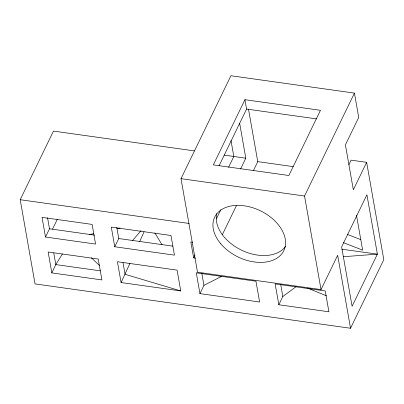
<?xml version="1.0" encoding="UTF-8"?>
<svg xmlns="http://www.w3.org/2000/svg" width="404" height="404" viewBox="0 0 404 404"><rect width="100%" height="100%" fill="white"/><g stroke="black" fill="none" stroke-linecap="round" stroke-linejoin="round"><path stroke-width="0.61" d="M129.942 263.403L121.084 282.542L180.755 290.93L177.088 270.125L117.412 261.736L121.084 282.542M139.678 241.592L144.036 231.83M51.823 272.902L48.142 252L98.217 259.035L101.904 279.942L51.823 272.902L55.803 264.59L62.398 253.995M348.925 164.635L351.096 160.151L366.645 162.337L383.8 259.641L350.531 328.26L35.047 283.916L20.2 199.712L53.469 131.093L194.324 150.889M45.5 237.027L42.036 217.377L92.112 224.417L95.576 244.067L45.5 237.027L49.49 228.795L47.546 217.741M52.555 229.073L57.232 219.438M114.771 246.763L111.307 227.119L170.983 235.502L174.447 255.151L114.771 246.763L118.766 238.532L116.817 227.477M350.531 328.26L337.663 255.283L321.034 289.592L197.506 272.23L181.012 178.669L230.911 75.74L354.434 93.102L358.727 117.428L345.415 144.874L353.338 189.784L366.645 162.337M244.925 99.697L213.322 164.882L288.855 175.503L320.458 110.312L244.925 99.697L246.576 109.055L219.094 165.736M228.588 167.291L233.815 156.515L230.992 140.521M195.511 258.111L193.642 257.853L194.975 255.106M216.393 218.882L220.791 209.807M240.587 168.978L245.809 158.201L239.628 123.134M222.417 234.527L236.385 205.707M253.374 170.675L257.757 161.63L248.485 109.05M199.95 293.617L196.283 272.821L255.959 281.209L259.626 302.005L199.95 293.617L203.944 285.386L201.788 273.149M321.034 289.592L304.535 196.031L354.434 93.102M278.831 304.757L275.154 283.906L325.235 290.946L328.906 311.792L278.831 304.757L282.83 296.511L295.935 286.8M132.451 240.658L141.036 230.649M203.944 285.386L221.786 276.255M89.42 234.557L93.723 233.648M117.064 228.704L120.134 228.058M343.415 256.712L377.386 254.146L366.913 194.753L341.632 246.905L352.106 306.298L377.386 254.146L341.89 249.202M192.647 242.213L190.845 241.961L193.642 257.853M246.576 109.055L316.494 118.882M224.24 155.096L245.809 158.201M257.757 161.63L293.284 166.625M181.012 178.669L304.535 196.031M20.2 199.712L189.102 223.452M49.49 228.795L94.622 235.138M118.766 238.532L172.846 246.132M100.318 270.847L55.803 264.59L53.752 252.949M180.755 290.93L125.073 274.311L123.023 262.681M347.329 234.396L360.782 239.633M343.339 242.632L362.641 250.142L356.51 215.367M307.717 288.143L326.407 295.784M91.39 257.782L99.541 265.569M154.883 232.901L162.024 244.809M280.775 284.86L282.83 296.511M285.532 246.445A38.415 25.649 25.9 0 1 241.718 250.258A38.415 25.649 25.9 0 1 216.781 213.66M220.554 243.531A38.415 25.649 25.9 0 0 282.891 252.298A38.415 25.649 25.9 0 0 244.299 205.813A38.415 25.649 25.9 0 0 220.554 243.531"/></g></svg>
